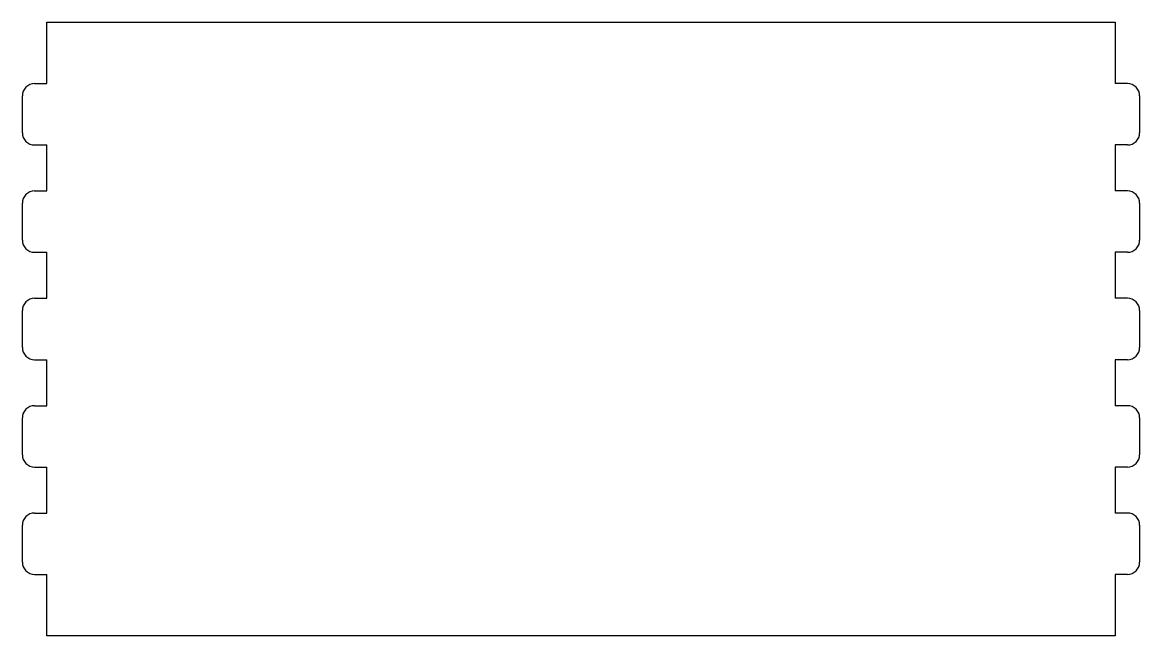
# Model space of a CAD drawing. Header units: millimetres. Extents: x -214 to -32, y 179 to 279.
import ezdxf

# ---------------------------------------------------------------- set-up
doc = ezdxf.new("R2010")
doc.units = ezdxf.units.MM

msp = doc.modelspace()

# ---------------------------------------------------------------- linework, layer by layer
at = {"color": 7, "linetype": 'Continuous', "lineweight": 25}
for p, q in [((-210, 279), (-36, 279)), ((-210, 269), (-210, 279)), ((-36, 279), (-36, 269)), ((-212, 269), (-210, 269)), ((-34, 269), (-36, 269)), ((-214, 261), (-214, 267)), ((-32, 267), (-32, 261)), ((-212, 259), (-210, 259)), ((-210, 251.5), (-210, 259)), ((-36, 259), (-36, 251.5)), ((-34, 259), (-36, 259)), ((-212, 251.5), (-210, 251.5)), ((-34, 251.5), (-36, 251.5)), ((-214, 243.5), (-214, 249.5)), ((-32, 249.5), (-32, 243.5)), ((-212, 241.5), (-210, 241.5)), ((-210, 234), (-210, 241.5)), ((-36, 241.5), (-36, 234)), ((-34, 241.5), (-36, 241.5)), ((-212, 234), (-210, 234)), ((-34, 234), (-36, 234)), ((-214, 226), (-214, 232)), ((-32, 232), (-32, 226)), ((-212, 224), (-210, 224)), ((-210, 216.5), (-210, 224)), ((-36, 224), (-36, 216.5)), ((-34, 224), (-36, 224)), ((-212, 216.5), (-210, 216.5)), ((-34, 216.5), (-36, 216.5)), ((-214, 208.5), (-214, 214.5)), ((-32, 214.5), (-32, 208.5)), ((-212, 206.5), (-210, 206.5)), ((-210, 199), (-210, 206.5)), ((-36, 206.5), (-36, 199)), ((-34, 206.5), (-36, 206.5)), ((-212, 199), (-210, 199)), ((-34, 199), (-36, 199)), ((-214, 191), (-214, 197)), ((-32, 197), (-32, 191)), ((-212, 189), (-210, 189)), ((-210, 179), (-210, 189)), ((-36, 189), (-36, 179)), ((-34, 189), (-36, 189)), ((-36, 179), (-210, 179))]:
    msp.add_line(p, q, dxfattribs=at)
for centre, start, end in [((-212, 267), 90, 180), ((-34, 267), 0, 90), ((-212, 261), 180, 270), ((-34, 261), 270, 0), ((-212, 249.5), 90, 180), ((-34, 249.5), 0, 90), ((-212, 243.5), 180, 270), ((-34, 243.5), 270, 0), ((-212, 232), 90, 180), ((-34, 232), 0, 90), ((-212, 226), 180, 270), ((-34, 226), 270, 0), ((-212, 214.5), 90, 180), ((-34, 214.5), 0, 90), ((-212, 208.5), 180, 270), ((-34, 208.5), 270, 0), ((-212, 197), 90, 180), ((-34, 197), 0, 90), ((-212, 191), 180, 270), ((-34, 191), 270, 0)]:
    msp.add_arc(centre, 2, start, end, dxfattribs=at)

doc.saveas('drawing.dxf')
